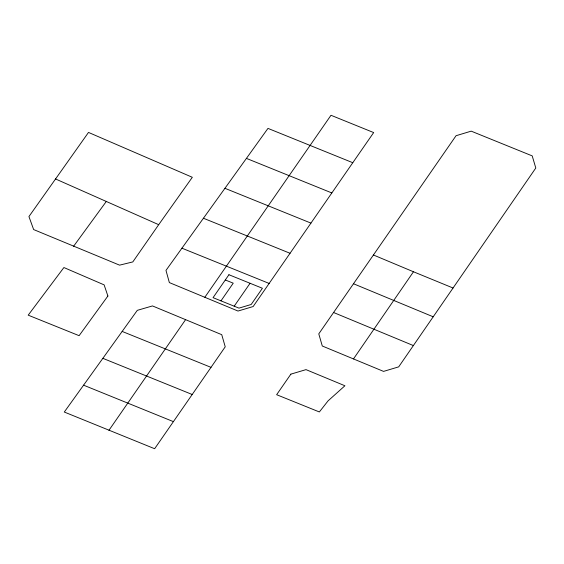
<?xml version="1.0" encoding="UTF-8"?>
<svg xmlns="http://www.w3.org/2000/svg" width="564" height="564" viewBox="0 0 564 564"><rect width="100%" height="100%" fill="white"/><g stroke="black" fill="none" stroke-linecap="round" stroke-linejoin="round"><path stroke-width="0.85" d="M353.48 358.93L413.468 271.763L453.047 288.007L535.8 168.016L532.212 155.89L471.194 131.151L456.057 135.713L318.78 333.86L322.284 346L383.555 371.394L398.692 366.861L453.047 288.007M108.937 430.318L185.591 319.654L221.737 334.678L225.233 346.818L154.635 448.725L64.289 412.037L137.306 310.341L152.484 305.928L185.591 319.654M204.831 297.277L330.99 115.275L373.671 132.568L253.144 306.541L238.008 311.046L169.355 282.585L165.978 270.396L267.971 128.388L352.775 162.707M220.982 300.859L233.235 283.17L225.304 279.963M234.194 306.203L250.071 283.276M158.695 224.683L132.808 261.922L119.568 265.151L33.65 229.569L28.933 216.569L88.499 132.42L192.324 177.293L158.695 224.683L55.455 178.929M73.581 246.292L106.399 201.327M290.051 253.278L203.435 218.247M122.155 331.428L211.006 367.354M331.829 192.937L246.433 158.392M224.951 188.305L310.94 223.104M181.925 248.188L269.162 283.445M192.197 394.497L102.845 358.33M83.564 385.17L173.416 421.632M433.215 316.799L353.487 283.748M413.377 345.57L333.585 312.505M373.424 254.984L413.468 271.763M228.928 274.731L213.051 297.658L238.96 308.127L251.184 304.482L262.415 288.267L228.928 274.731M290.869 374.144L276.642 394.701L319.358 411.96L328.072 400.856L344.914 385.762L306.005 369.631L290.869 374.144M107.893 296.022L79.108 335.679L28.2 315.163L63.894 267.54L104.128 284.876L107.893 296.022"/></g></svg>
